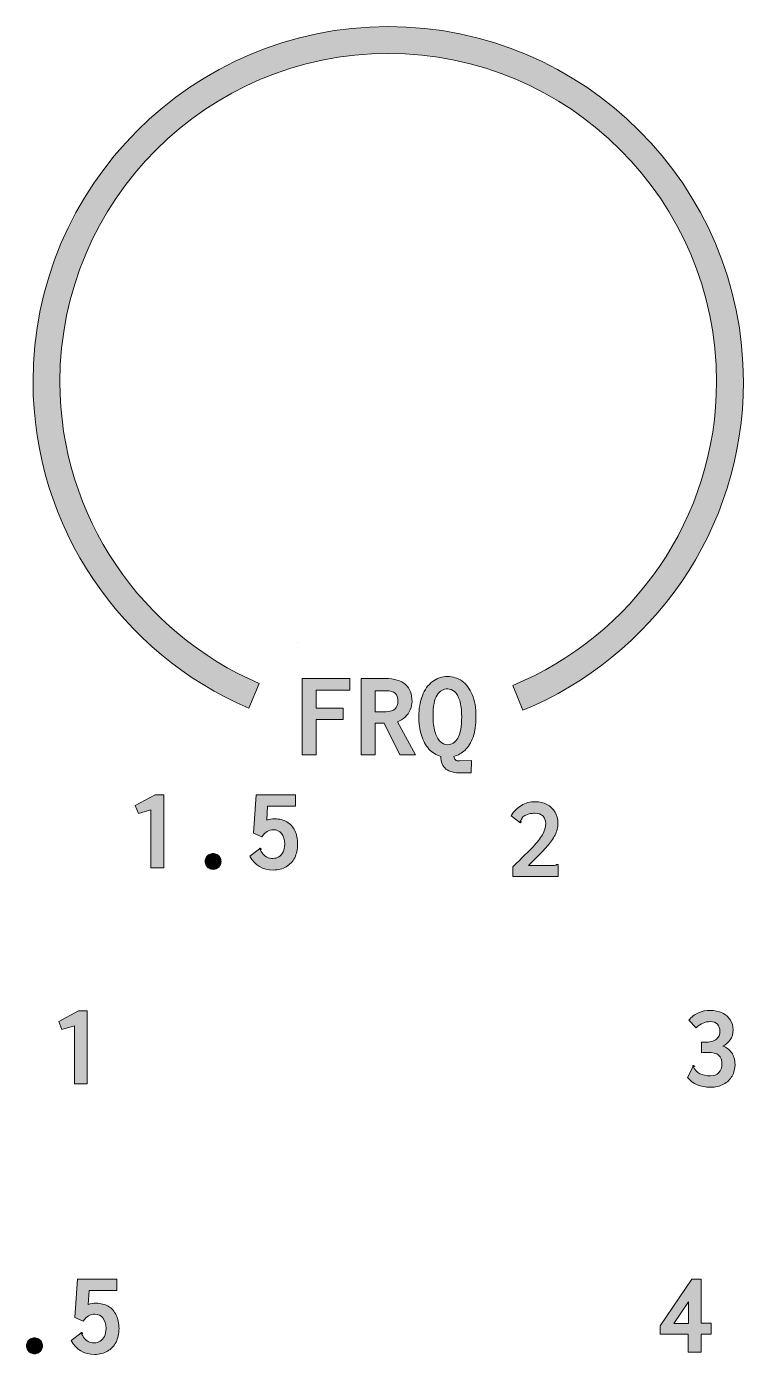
# Model space of a CAD drawing. Header units: inches. Extents: x 210 to 228, y 12 to 123.
# Drawn here: x 210.93 to 228.2, y 91.14 to 123.13 of the extents above; entities that cross this region are included whole.
import ezdxf

# ---------------------------------------------------------------- set-up
doc = ezdxf.new("R2010")
doc.units = ezdxf.units.IN
doc.header["$MEASUREMENT"] = 0
doc.layers.add('prints', color=7, linetype='Continuous')

# ---------------------------------------------------------------- blocks, each defined once
blk = doc.blocks.new('block 11')
at = {"layer": 'prints', "true_color": 0xffffff}
h = blk.add_hatch(color=7, dxfattribs=at)
h.dxf.hatch_style = 2
edge = h.paths.add_edge_path()
edge.add_spline(control_points=[(212.896, 92.3), (212.979, 92.251), (213.042, 92.181), (213.087, 92.089), (213.133, 91.997), (213.155, 91.888), (213.155, 91.761), (213.155, 91.639), (213.131, 91.531), (213.083, 91.437), (213.035, 91.343), (212.968, 91.27), (212.879, 91.218), (212.791, 91.166), (212.688, 91.139), (212.571, 91.139), (212.312, 91.139), (212.123, 91.251), (212.004, 91.473), (212.004, 91.473), (212.239, 91.652), (212.239, 91.652), (212.239, 91.652), (212.241, 91.653), (212.241, 91.653), (212.241, 91.653), (212.243, 91.651), (212.243, 91.651), (212.267, 91.603), (212.293, 91.563), (212.318, 91.53), (212.344, 91.497), (212.377, 91.471), (212.416, 91.45), (212.456, 91.429), (212.503, 91.419), (212.56, 91.419), (212.614, 91.419), (212.662, 91.432), (212.704, 91.458), (212.747, 91.485), (212.78, 91.523), (212.805, 91.575), (212.83, 91.626), (212.842, 91.689), (212.842, 91.764), (212.842, 91.873), (212.817, 91.958), (212.768, 92.019), (212.718, 92.08), (212.652, 92.111), (212.571, 92.111), (212.514, 92.111), (212.465, 92.097), (212.422, 92.07), (212.379, 92.043), (212.336, 92), (212.294, 91.941), (212.294, 91.941), (212.091, 92.028), (212.091, 92.028), (212.091, 92.028), (212.156, 92.951), (212.156, 92.951), (212.156, 92.951), (213.101, 92.951), (213.101, 92.951), (213.101, 92.951), (213.101, 92.683), (213.101, 92.683), (213.101, 92.683), (212.433, 92.683), (212.433, 92.683), (212.433, 92.683), (212.409, 92.342), (212.409, 92.342), (212.478, 92.363), (212.543, 92.373), (212.605, 92.373), (212.716, 92.373), (212.813, 92.348), (212.896, 92.3)], knot_values=[0, 0, 0, 0, 1, 1, 1, 2, 2, 2, 3, 3, 3, 4, 4, 4, 5, 5, 5, 6, 6, 6, 7, 7, 7, 8, 8, 8, 9, 9, 9, 10, 10, 10, 11, 11, 11, 12, 12, 12, 13, 13, 13, 14, 14, 14, 15, 15, 15, 16, 16, 16, 17, 17, 17, 18, 18, 18, 19, 19, 19, 20, 20, 20, 21, 21, 21, 22, 22, 22, 23, 23, 23, 24, 24, 24, 25, 25, 25, 26, 26, 26, 27, 27, 27, 27], degree=3, periodic=1)
edge = h.paths.add_edge_path()
edge.add_spline(control_points=[(212.234, 91.67), (212.234, 91.673), (212.239, 91.669), (212.247, 91.659), (212.247, 91.659), (212.241, 91.653), (212.241, 91.653), (212.237, 91.662), (212.234, 91.667), (212.234, 91.67)], knot_values=[0, 0, 0, 0, 1, 1, 1, 2, 2, 2, 3, 3, 3, 3], degree=3, periodic=1)
edge = h.paths.add_edge_path()
edge.add_spline(control_points=[(212.274, 91.635), (212.272, 91.635), (212.267, 91.639), (212.26, 91.646), (212.253, 91.653), (212.249, 91.657), (212.247, 91.659), (212.247, 91.659), (212.259, 91.667), (212.259, 91.667), (212.259, 91.667), (212.279, 91.641), (212.279, 91.641), (212.279, 91.637), (212.277, 91.635), (212.274, 91.635)], knot_values=[0, 0, 0, 0, 1, 1, 1, 2, 2, 2, 3, 3, 3, 4, 4, 4, 5, 5, 5, 5], degree=3, periodic=1)
h = blk.add_hatch(color=7, dxfattribs=at)
h.dxf.hatch_style = 2
edge = h.paths.add_edge_path()
edge.add_spline(control_points=[(211.024, 91.181), (210.994, 91.198), (210.97, 91.222), (210.954, 91.252), (210.937, 91.282), (210.928, 91.314), (210.928, 91.349), (210.928, 91.383), (210.937, 91.414), (210.954, 91.443), (210.97, 91.472), (210.994, 91.495), (211.024, 91.512), (211.054, 91.529), (211.086, 91.538), (211.121, 91.538), (211.155, 91.538), (211.186, 91.529), (211.215, 91.512), (211.244, 91.495), (211.267, 91.472), (211.284, 91.443), (211.301, 91.414), (211.31, 91.383), (211.31, 91.349), (211.31, 91.314), (211.301, 91.282), (211.284, 91.252), (211.267, 91.222), (211.244, 91.198), (211.215, 91.181), (211.186, 91.164), (211.155, 91.156), (211.121, 91.156), (211.086, 91.156), (211.054, 91.164), (211.024, 91.181)], knot_values=[0, 0, 0, 0, 1, 1, 1, 2, 2, 2, 3, 3, 3, 4, 4, 4, 5, 5, 5, 6, 6, 6, 7, 7, 7, 8, 8, 8, 9, 9, 9, 10, 10, 10, 11, 11, 11, 12, 12, 12, 12], degree=3, periodic=1)
at = {"layer": 'prints', "lineweight": 0}
for points, knots in [([(212.896, 92.3), (212.979, 92.251), (213.042, 92.181), (213.087, 92.089), (213.133, 91.997), (213.155, 91.888), (213.155, 91.761), (213.155, 91.639), (213.131, 91.531), (213.083, 91.437), (213.035, 91.343), (212.968, 91.27), (212.879, 91.218), (212.791, 91.166), (212.688, 91.139), (212.571, 91.139), (212.312, 91.139), (212.123, 91.251), (212.004, 91.473), (212.004, 91.473), (212.239, 91.652), (212.239, 91.652), (212.239, 91.652), (212.241, 91.653), (212.241, 91.653), (212.241, 91.653), (212.243, 91.651), (212.243, 91.651), (212.267, 91.603), (212.293, 91.563), (212.318, 91.53), (212.344, 91.497), (212.377, 91.471), (212.416, 91.45), (212.456, 91.429), (212.503, 91.419), (212.56, 91.419), (212.614, 91.419), (212.662, 91.432), (212.704, 91.458), (212.747, 91.485), (212.78, 91.523), (212.805, 91.575), (212.83, 91.626), (212.842, 91.689), (212.842, 91.764), (212.842, 91.873), (212.817, 91.958), (212.768, 92.019), (212.718, 92.08), (212.652, 92.111), (212.571, 92.111), (212.514, 92.111), (212.465, 92.097), (212.422, 92.07), (212.379, 92.043), (212.336, 92), (212.294, 91.941), (212.294, 91.941), (212.091, 92.028), (212.091, 92.028), (212.091, 92.028), (212.156, 92.951), (212.156, 92.951), (212.156, 92.951), (213.101, 92.951), (213.101, 92.951), (213.101, 92.951), (213.101, 92.683), (213.101, 92.683), (213.101, 92.683), (212.433, 92.683), (212.433, 92.683), (212.433, 92.683), (212.409, 92.342), (212.409, 92.342), (212.478, 92.363), (212.543, 92.373), (212.605, 92.373), (212.716, 92.373), (212.813, 92.348), (212.896, 92.3)], [0, 0, 0, 0, 1, 1, 1, 2, 2, 2, 3, 3, 3, 4, 4, 4, 5, 5, 5, 6, 6, 6, 7, 7, 7, 8, 8, 8, 9, 9, 9, 10, 10, 10, 11, 11, 11, 12, 12, 12, 13, 13, 13, 14, 14, 14, 15, 15, 15, 16, 16, 16, 17, 17, 17, 18, 18, 18, 19, 19, 19, 20, 20, 20, 21, 21, 21, 22, 22, 22, 23, 23, 23, 24, 24, 24, 25, 25, 25, 26, 26, 26, 27, 27, 27, 27]), ([(211.024, 91.181), (210.994, 91.198), (210.97, 91.222), (210.954, 91.252), (210.937, 91.282), (210.928, 91.314), (210.928, 91.349), (210.928, 91.383), (210.937, 91.414), (210.954, 91.443), (210.97, 91.472), (210.994, 91.495), (211.024, 91.512), (211.054, 91.529), (211.086, 91.538), (211.121, 91.538), (211.155, 91.538), (211.186, 91.529), (211.215, 91.512), (211.244, 91.495), (211.267, 91.472), (211.284, 91.443), (211.301, 91.414), (211.31, 91.383), (211.31, 91.349), (211.31, 91.314), (211.301, 91.282), (211.284, 91.252), (211.267, 91.222), (211.244, 91.198), (211.215, 91.181), (211.186, 91.164), (211.155, 91.156), (211.121, 91.156), (211.086, 91.156), (211.054, 91.164), (211.024, 91.181)], [0, 0, 0, 0, 1, 1, 1, 2, 2, 2, 3, 3, 3, 4, 4, 4, 5, 5, 5, 6, 6, 6, 7, 7, 7, 8, 8, 8, 9, 9, 9, 10, 10, 10, 11, 11, 11, 12, 12, 12, 12]), ([(212.234, 91.67), (212.234, 91.673), (212.239, 91.669), (212.247, 91.659), (212.247, 91.659), (212.241, 91.653), (212.241, 91.653), (212.237, 91.662), (212.234, 91.667), (212.234, 91.67)], [0, 0, 0, 0, 1, 1, 1, 2, 2, 2, 3, 3, 3, 3]), ([(212.274, 91.635), (212.272, 91.635), (212.267, 91.639), (212.26, 91.646), (212.253, 91.653), (212.249, 91.657), (212.247, 91.659), (212.247, 91.659), (212.259, 91.667), (212.259, 91.667), (212.259, 91.667), (212.279, 91.641), (212.279, 91.641), (212.279, 91.637), (212.277, 91.635), (212.274, 91.635)], [0, 0, 0, 0, 1, 1, 1, 2, 2, 2, 3, 3, 3, 4, 4, 4, 5, 5, 5, 5])]:
    blk.add_open_spline(points, degree=3, knots=knots, dxfattribs=at)
blk = doc.blocks.new('block 12')
at = {"layer": 'prints', "true_color": 0xffffff}
h = blk.add_hatch(color=7, dxfattribs=at)
h.dxf.hatch_style = 2
h.paths.add_polyline_path([(212.08, 97.661), (212.08, 99.061), (211.778, 98.97), (211.703, 99.163), (212.179, 99.42), (212.39, 99.42), (212.39, 97.661)])
at = {"layer": 'prints', "lineweight": 0}
blk.add_lwpolyline([(212.08, 97.661), (212.08, 99.061), (211.778, 98.97), (211.703, 99.163), (212.179, 99.42), (212.39, 99.42), (212.39, 97.661), (212.08, 97.661)], dxfattribs=at)
blk = doc.blocks.new('block 13')
at = {"layer": 'prints', "true_color": 0xffffff}
h = blk.add_hatch(color=7, dxfattribs=at)
h.dxf.hatch_style = 2
h.paths.add_polyline_path([(213.925, 102.865), (213.925, 104.265), (213.623, 104.174), (213.548, 104.367), (214.024, 104.623), (214.235, 104.623), (214.235, 102.865)])
h = blk.add_hatch(color=7, dxfattribs=at)
h.dxf.hatch_style = 2
edge = h.paths.add_edge_path()
edge.add_spline(control_points=[(217.199, 103.971), (217.282, 103.923), (217.346, 103.852), (217.391, 103.76), (217.436, 103.668), (217.459, 103.559), (217.459, 103.432), (217.459, 103.31), (217.435, 103.202), (217.387, 103.109), (217.339, 103.015), (217.271, 102.942), (217.183, 102.889), (217.095, 102.837), (216.992, 102.811), (216.874, 102.811), (216.615, 102.811), (216.426, 102.922), (216.308, 103.144), (216.308, 103.144), (216.542, 103.324), (216.542, 103.324), (216.542, 103.324), (216.545, 103.325), (216.545, 103.325), (216.545, 103.325), (216.546, 103.322), (216.546, 103.322), (216.571, 103.274), (216.596, 103.234), (216.622, 103.202), (216.648, 103.169), (216.68, 103.142), (216.72, 103.122), (216.76, 103.101), (216.807, 103.091), (216.863, 103.091), (216.917, 103.091), (216.966, 103.104), (217.008, 103.13), (217.05, 103.156), (217.084, 103.195), (217.109, 103.246), (217.133, 103.298), (217.146, 103.361), (217.146, 103.435), (217.146, 103.544), (217.121, 103.63), (217.071, 103.691), (217.022, 103.752), (216.956, 103.782), (216.874, 103.782), (216.818, 103.782), (216.768, 103.769), (216.725, 103.742), (216.682, 103.715), (216.64, 103.672), (216.597, 103.613), (216.597, 103.613), (216.395, 103.7), (216.395, 103.7), (216.395, 103.7), (216.459, 104.623), (216.459, 104.623), (216.459, 104.623), (217.405, 104.623), (217.405, 104.623), (217.405, 104.623), (217.405, 104.354), (217.405, 104.354), (217.405, 104.354), (216.736, 104.354), (216.736, 104.354), (216.736, 104.354), (216.713, 104.014), (216.713, 104.014), (216.782, 104.034), (216.847, 104.044), (216.909, 104.044), (217.02, 104.044), (217.117, 104.02), (217.199, 103.971)], knot_values=[0, 0, 0, 0, 1, 1, 1, 2, 2, 2, 3, 3, 3, 4, 4, 4, 5, 5, 5, 6, 6, 6, 7, 7, 7, 8, 8, 8, 9, 9, 9, 10, 10, 10, 11, 11, 11, 12, 12, 12, 13, 13, 13, 14, 14, 14, 15, 15, 15, 16, 16, 16, 17, 17, 17, 18, 18, 18, 19, 19, 19, 20, 20, 20, 21, 21, 21, 22, 22, 22, 23, 23, 23, 24, 24, 24, 25, 25, 25, 26, 26, 26, 27, 27, 27, 27], degree=3, periodic=1)
edge = h.paths.add_edge_path()
edge.add_spline(control_points=[(216.538, 103.342), (216.538, 103.344), (216.542, 103.34), (216.55, 103.33), (216.55, 103.33), (216.545, 103.325), (216.545, 103.325), (216.54, 103.333), (216.538, 103.339), (216.538, 103.342)], knot_values=[0, 0, 0, 0, 1, 1, 1, 2, 2, 2, 3, 3, 3, 3], degree=3, periodic=1)
edge = h.paths.add_edge_path()
edge.add_spline(control_points=[(216.578, 103.307), (216.575, 103.307), (216.57, 103.31), (216.564, 103.317), (216.557, 103.324), (216.552, 103.329), (216.55, 103.33), (216.55, 103.33), (216.563, 103.339), (216.563, 103.339), (216.563, 103.339), (216.582, 103.313), (216.582, 103.313), (216.582, 103.309), (216.581, 103.307), (216.578, 103.307)], knot_values=[0, 0, 0, 0, 1, 1, 1, 2, 2, 2, 3, 3, 3, 4, 4, 4, 5, 5, 5, 5], degree=3, periodic=1)
h = blk.add_hatch(color=7, dxfattribs=at)
h.dxf.hatch_style = 2
edge = h.paths.add_edge_path()
edge.add_spline(control_points=[(215.327, 102.853), (215.297, 102.87), (215.274, 102.893), (215.257, 102.923), (215.24, 102.953), (215.232, 102.986), (215.232, 103.02), (215.232, 103.055), (215.24, 103.086), (215.257, 103.115), (215.274, 103.144), (215.297, 103.167), (215.327, 103.184), (215.357, 103.201), (215.39, 103.209), (215.425, 103.209), (215.459, 103.209), (215.49, 103.201), (215.519, 103.184), (215.548, 103.167), (215.571, 103.144), (215.588, 103.115), (215.605, 103.086), (215.613, 103.055), (215.613, 103.02), (215.613, 102.986), (215.605, 102.953), (215.588, 102.923), (215.571, 102.893), (215.548, 102.87), (215.519, 102.853), (215.49, 102.836), (215.459, 102.827), (215.425, 102.827), (215.39, 102.827), (215.357, 102.836), (215.327, 102.853)], knot_values=[0, 0, 0, 0, 1, 1, 1, 2, 2, 2, 3, 3, 3, 4, 4, 4, 5, 5, 5, 6, 6, 6, 7, 7, 7, 8, 8, 8, 9, 9, 9, 10, 10, 10, 11, 11, 11, 12, 12, 12, 12], degree=3, periodic=1)
at = {"layer": 'prints', "lineweight": 0}
blk.add_lwpolyline([(213.925, 102.865), (213.925, 104.265), (213.623, 104.174), (213.548, 104.367), (214.024, 104.623), (214.235, 104.623), (214.235, 102.865), (213.925, 102.865)], dxfattribs=at)
for points, knots in [([(217.199, 103.971), (217.282, 103.923), (217.346, 103.852), (217.391, 103.76), (217.436, 103.668), (217.459, 103.559), (217.459, 103.432), (217.459, 103.31), (217.435, 103.202), (217.387, 103.109), (217.339, 103.015), (217.271, 102.942), (217.183, 102.889), (217.095, 102.837), (216.992, 102.811), (216.874, 102.811), (216.615, 102.811), (216.426, 102.922), (216.308, 103.144), (216.308, 103.144), (216.542, 103.324), (216.542, 103.324), (216.542, 103.324), (216.545, 103.325), (216.545, 103.325), (216.545, 103.325), (216.546, 103.322), (216.546, 103.322), (216.571, 103.274), (216.596, 103.234), (216.622, 103.202), (216.648, 103.169), (216.68, 103.142), (216.72, 103.122), (216.76, 103.101), (216.807, 103.091), (216.863, 103.091), (216.917, 103.091), (216.966, 103.104), (217.008, 103.13), (217.05, 103.156), (217.084, 103.195), (217.109, 103.246), (217.133, 103.298), (217.146, 103.361), (217.146, 103.435), (217.146, 103.544), (217.121, 103.63), (217.071, 103.691), (217.022, 103.752), (216.956, 103.782), (216.874, 103.782), (216.818, 103.782), (216.768, 103.769), (216.725, 103.742), (216.682, 103.715), (216.64, 103.672), (216.597, 103.613), (216.597, 103.613), (216.395, 103.7), (216.395, 103.7), (216.395, 103.7), (216.459, 104.623), (216.459, 104.623), (216.459, 104.623), (217.405, 104.623), (217.405, 104.623), (217.405, 104.623), (217.405, 104.354), (217.405, 104.354), (217.405, 104.354), (216.736, 104.354), (216.736, 104.354), (216.736, 104.354), (216.713, 104.014), (216.713, 104.014), (216.782, 104.034), (216.847, 104.044), (216.909, 104.044), (217.02, 104.044), (217.117, 104.02), (217.199, 103.971)], [0, 0, 0, 0, 1, 1, 1, 2, 2, 2, 3, 3, 3, 4, 4, 4, 5, 5, 5, 6, 6, 6, 7, 7, 7, 8, 8, 8, 9, 9, 9, 10, 10, 10, 11, 11, 11, 12, 12, 12, 13, 13, 13, 14, 14, 14, 15, 15, 15, 16, 16, 16, 17, 17, 17, 18, 18, 18, 19, 19, 19, 20, 20, 20, 21, 21, 21, 22, 22, 22, 23, 23, 23, 24, 24, 24, 25, 25, 25, 26, 26, 26, 27, 27, 27, 27]), ([(215.327, 102.853), (215.297, 102.87), (215.274, 102.893), (215.257, 102.923), (215.24, 102.953), (215.232, 102.986), (215.232, 103.02), (215.232, 103.055), (215.24, 103.086), (215.257, 103.115), (215.274, 103.144), (215.297, 103.167), (215.327, 103.184), (215.357, 103.201), (215.39, 103.209), (215.425, 103.209), (215.459, 103.209), (215.49, 103.201), (215.519, 103.184), (215.548, 103.167), (215.571, 103.144), (215.588, 103.115), (215.605, 103.086), (215.613, 103.055), (215.613, 103.02), (215.613, 102.986), (215.605, 102.953), (215.588, 102.923), (215.571, 102.893), (215.548, 102.87), (215.519, 102.853), (215.49, 102.836), (215.459, 102.827), (215.425, 102.827), (215.39, 102.827), (215.357, 102.836), (215.327, 102.853)], [0, 0, 0, 0, 1, 1, 1, 2, 2, 2, 3, 3, 3, 4, 4, 4, 5, 5, 5, 6, 6, 6, 7, 7, 7, 8, 8, 8, 9, 9, 9, 10, 10, 10, 11, 11, 11, 12, 12, 12, 12]), ([(216.538, 103.342), (216.538, 103.344), (216.542, 103.34), (216.55, 103.33), (216.55, 103.33), (216.545, 103.325), (216.545, 103.325), (216.54, 103.333), (216.538, 103.339), (216.538, 103.342)], [0, 0, 0, 0, 1, 1, 1, 2, 2, 2, 3, 3, 3, 3]), ([(216.578, 103.307), (216.575, 103.307), (216.57, 103.31), (216.564, 103.317), (216.557, 103.324), (216.552, 103.329), (216.55, 103.33), (216.55, 103.33), (216.563, 103.339), (216.563, 103.339), (216.563, 103.339), (216.582, 103.313), (216.582, 103.313), (216.582, 103.309), (216.581, 103.307), (216.578, 103.307)], [0, 0, 0, 0, 1, 1, 1, 2, 2, 2, 3, 3, 3, 4, 4, 4, 5, 5, 5, 5])]:
    blk.add_open_spline(points, degree=3, knots=knots, dxfattribs=at)
blk = doc.blocks.new('block 14')
at = {"layer": 'prints', "true_color": 0xffffff}
h = blk.add_hatch(color=7, dxfattribs=at)
h.dxf.hatch_style = 2
edge = h.paths.add_edge_path()
edge.add_spline(control_points=[(222.642, 102.89), (222.869, 103.108), (223.031, 103.268), (223.13, 103.372), (223.229, 103.476), (223.304, 103.573), (223.356, 103.662), (223.408, 103.752), (223.434, 103.843), (223.434, 103.937), (223.434, 104.012), (223.411, 104.07), (223.364, 104.114), (223.317, 104.158), (223.254, 104.18), (223.175, 104.18), (223.127, 104.18), (223.082, 104.174), (223.039, 104.163), (222.996, 104.152), (222.959, 104.139), (222.93, 104.123), (222.9, 104.108), (222.882, 104.093), (222.875, 104.079), (222.838, 104.013), (222.819, 103.977), (222.819, 103.97), (222.819, 103.969), (222.82, 103.969), (222.821, 103.969), (222.823, 103.97), (222.825, 103.972), (222.829, 103.974), (222.833, 103.977), (222.836, 103.979), (222.839, 103.98), (222.843, 103.981), (222.845, 103.979), (222.846, 103.974), (222.846, 103.974), (222.83, 103.947), (222.83, 103.947), (222.83, 103.947), (222.808, 103.959), (222.808, 103.959), (222.808, 103.959), (222.599, 104.118), (222.599, 104.118), (222.667, 104.227), (222.75, 104.311), (222.849, 104.369), (222.948, 104.427), (223.058, 104.457), (223.181, 104.457), (223.285, 104.457), (223.379, 104.435), (223.463, 104.391), (223.547, 104.347), (223.612, 104.287), (223.659, 104.209), (223.707, 104.13), (223.73, 104.041), (223.73, 103.94), (223.73, 103.84), (223.707, 103.744), (223.659, 103.652), (223.612, 103.56), (223.55, 103.471), (223.473, 103.385), (223.397, 103.298), (223.284, 103.181), (223.135, 103.032), (223.135, 103.032), (223.022, 102.92), (223.022, 102.92), (223.022, 102.92), (223.597, 102.92), (223.597, 102.92), (223.627, 102.92), (223.649, 102.922), (223.664, 102.925), (223.678, 102.928), (223.69, 102.935), (223.701, 102.945), (223.701, 102.945), (223.733, 102.945), (223.733, 102.945), (223.733, 102.945), (223.733, 102.658), (223.733, 102.658), (223.733, 102.658), (222.642, 102.658), (222.642, 102.658), (222.642, 102.658), (222.642, 102.89), (222.642, 102.89)], knot_values=[0, 0, 0, 0, 1, 1, 1, 2, 2, 2, 3, 3, 3, 4, 4, 4, 5, 5, 5, 6, 6, 6, 7, 7, 7, 8, 8, 8, 9, 9, 9, 10, 10, 10, 11, 11, 11, 12, 12, 12, 13, 13, 13, 14, 14, 14, 15, 15, 15, 16, 16, 16, 17, 17, 17, 18, 18, 18, 19, 19, 19, 20, 20, 20, 21, 21, 21, 22, 22, 22, 23, 23, 23, 24, 24, 24, 25, 25, 25, 26, 26, 26, 27, 27, 27, 28, 28, 28, 29, 29, 29, 30, 30, 30, 31, 31, 31, 32, 32, 32, 32], degree=3, periodic=1)
at = {"layer": 'prints', "lineweight": 0}
blk.add_open_spline([(222.642, 102.89), (222.869, 103.108), (223.031, 103.268), (223.13, 103.372), (223.229, 103.476), (223.304, 103.573), (223.356, 103.662), (223.408, 103.752), (223.434, 103.843), (223.434, 103.937), (223.434, 104.012), (223.411, 104.07), (223.364, 104.114), (223.317, 104.158), (223.254, 104.18), (223.175, 104.18), (223.127, 104.18), (223.082, 104.174), (223.039, 104.163), (222.996, 104.152), (222.959, 104.139), (222.93, 104.123), (222.9, 104.108), (222.882, 104.093), (222.875, 104.079), (222.838, 104.013), (222.819, 103.977), (222.819, 103.97), (222.819, 103.969), (222.82, 103.969), (222.821, 103.969), (222.823, 103.97), (222.825, 103.972), (222.829, 103.974), (222.833, 103.977), (222.836, 103.979), (222.839, 103.98), (222.843, 103.981), (222.845, 103.979), (222.846, 103.974), (222.846, 103.974), (222.83, 103.947), (222.83, 103.947), (222.83, 103.947), (222.808, 103.959), (222.808, 103.959), (222.808, 103.959), (222.599, 104.118), (222.599, 104.118), (222.667, 104.227), (222.75, 104.311), (222.849, 104.369), (222.948, 104.427), (223.058, 104.457), (223.181, 104.457), (223.285, 104.457), (223.379, 104.435), (223.463, 104.391), (223.547, 104.347), (223.612, 104.287), (223.659, 104.209), (223.707, 104.13), (223.73, 104.041), (223.73, 103.94), (223.73, 103.84), (223.707, 103.744), (223.659, 103.652), (223.612, 103.56), (223.55, 103.471), (223.473, 103.385), (223.397, 103.298), (223.284, 103.181), (223.135, 103.032), (223.135, 103.032), (223.022, 102.92), (223.022, 102.92), (223.022, 102.92), (223.597, 102.92), (223.597, 102.92), (223.627, 102.92), (223.649, 102.922), (223.664, 102.925), (223.678, 102.928), (223.69, 102.935), (223.701, 102.945), (223.701, 102.945), (223.733, 102.945), (223.733, 102.945), (223.733, 102.945), (223.733, 102.658), (223.733, 102.658), (223.733, 102.658), (222.642, 102.658), (222.642, 102.658), (222.642, 102.658), (222.642, 102.89), (222.642, 102.89)], degree=3, knots=[0, 0, 0, 0, 1, 1, 1, 2, 2, 2, 3, 3, 3, 4, 4, 4, 5, 5, 5, 6, 6, 6, 7, 7, 7, 8, 8, 8, 9, 9, 9, 10, 10, 10, 11, 11, 11, 12, 12, 12, 13, 13, 13, 14, 14, 14, 15, 15, 15, 16, 16, 16, 17, 17, 17, 18, 18, 18, 19, 19, 19, 20, 20, 20, 21, 21, 21, 22, 22, 22, 23, 23, 23, 24, 24, 24, 25, 25, 25, 26, 26, 26, 27, 27, 27, 28, 28, 28, 29, 29, 29, 30, 30, 30, 31, 31, 31, 32, 32, 32, 32], dxfattribs=at)
blk = doc.blocks.new('block 15')
at = {"layer": 'prints', "true_color": 0xffffff}
h = blk.add_hatch(color=7, dxfattribs=at)
h.dxf.hatch_style = 2
edge = h.paths.add_edge_path()
edge.add_spline(control_points=[(227.911, 98.413), (227.967, 98.339), (227.995, 98.242), (227.995, 98.125), (227.995, 98.023), (227.971, 97.93), (227.924, 97.847), (227.877, 97.764), (227.809, 97.698), (227.719, 97.65), (227.63, 97.602), (227.525, 97.578), (227.402, 97.578), (227.162, 97.578), (226.978, 97.656), (226.853, 97.815), (226.853, 97.815), (226.984, 98.078), (226.984, 98.078), (226.984, 98.078), (226.985, 98.079), (226.985, 98.079), (226.985, 98.079), (226.986, 98.076), (226.986, 98.076), (227.028, 97.996), (227.082, 97.939), (227.148, 97.904), (227.215, 97.869), (227.301, 97.852), (227.405, 97.852), (227.492, 97.852), (227.559, 97.878), (227.607, 97.93), (227.655, 97.982), (227.679, 98.051), (227.679, 98.137), (227.679, 98.232), (227.653, 98.302), (227.6, 98.349), (227.548, 98.395), (227.458, 98.418), (227.332, 98.418), (227.288, 98.418), (227.239, 98.415), (227.185, 98.41), (227.185, 98.41), (227.185, 98.665), (227.185, 98.665), (227.199, 98.664), (227.218, 98.663), (227.244, 98.663), (227.389, 98.663), (227.49, 98.687), (227.546, 98.734), (227.603, 98.781), (227.631, 98.846), (227.631, 98.929), (227.631, 98.997), (227.611, 99.052), (227.571, 99.095), (227.531, 99.137), (227.475, 99.158), (227.402, 99.158), (227.339, 99.158), (227.281, 99.147), (227.227, 99.125), (227.173, 99.103), (227.117, 99.065), (227.058, 99.011), (227.058, 99.011), (226.88, 99.193), (226.88, 99.193), (226.947, 99.272), (227.025, 99.332), (227.114, 99.371), (227.204, 99.41), (227.299, 99.43), (227.4, 99.43), (227.507, 99.43), (227.603, 99.409), (227.686, 99.368), (227.769, 99.327), (227.833, 99.271), (227.88, 99.2), (227.926, 99.129), (227.95, 99.049), (227.95, 98.961), (227.95, 98.866), (227.925, 98.785), (227.877, 98.716), (227.829, 98.648), (227.771, 98.599), (227.704, 98.568), (227.786, 98.54), (227.855, 98.488), (227.911, 98.413)], knot_values=[0, 0, 0, 0, 1, 1, 1, 2, 2, 2, 3, 3, 3, 4, 4, 4, 5, 5, 5, 6, 6, 6, 7, 7, 7, 8, 8, 8, 9, 9, 9, 10, 10, 10, 11, 11, 11, 12, 12, 12, 13, 13, 13, 14, 14, 14, 15, 15, 15, 16, 16, 16, 17, 17, 17, 18, 18, 18, 19, 19, 19, 20, 20, 20, 21, 21, 21, 22, 22, 22, 23, 23, 23, 24, 24, 24, 25, 25, 25, 26, 26, 26, 27, 27, 27, 28, 28, 28, 29, 29, 29, 30, 30, 30, 31, 31, 31, 32, 32, 32, 32], degree=3, periodic=1)
edge = h.paths.add_edge_path()
edge.add_spline(control_points=[(226.979, 98.097), (226.979, 98.099), (226.98, 98.1), (226.982, 98.1), (226.984, 98.1), (226.988, 98.098), (226.993, 98.096), (226.993, 98.096), (226.985, 98.079), (226.985, 98.079), (226.981, 98.086), (226.979, 98.093), (226.979, 98.097)], knot_values=[0, 0, 0, 0, 1, 1, 1, 2, 2, 2, 3, 3, 3, 4, 4, 4, 4], degree=3, periodic=1)
edge = h.paths.add_edge_path()
edge.add_spline(control_points=[(227.025, 98.082), (227.025, 98.081), (227.025, 98.08), (227.024, 98.08), (227.021, 98.08), (227.016, 98.083), (227.009, 98.087), (227.002, 98.091), (226.997, 98.094), (226.993, 98.096), (226.993, 98.096), (226.995, 98.1), (226.995, 98.1), (226.995, 98.1), (227.024, 98.086), (227.024, 98.086), (227.024, 98.086), (227.025, 98.082), (227.025, 98.082)], knot_values=[0, 0, 0, 0, 1, 1, 1, 2, 2, 2, 3, 3, 3, 4, 4, 4, 5, 5, 5, 6, 6, 6, 6], degree=3, periodic=1)
at = {"layer": 'prints', "lineweight": 0}
for points, knots in [([(227.911, 98.413), (227.967, 98.339), (227.995, 98.242), (227.995, 98.125), (227.995, 98.023), (227.971, 97.93), (227.924, 97.847), (227.877, 97.764), (227.809, 97.698), (227.719, 97.65), (227.63, 97.602), (227.525, 97.578), (227.402, 97.578), (227.162, 97.578), (226.978, 97.656), (226.853, 97.815), (226.853, 97.815), (226.984, 98.078), (226.984, 98.078), (226.984, 98.078), (226.985, 98.079), (226.985, 98.079), (226.985, 98.079), (226.986, 98.076), (226.986, 98.076), (227.028, 97.996), (227.082, 97.939), (227.148, 97.904), (227.215, 97.869), (227.301, 97.852), (227.405, 97.852), (227.492, 97.852), (227.559, 97.878), (227.607, 97.93), (227.655, 97.982), (227.679, 98.051), (227.679, 98.137), (227.679, 98.232), (227.653, 98.302), (227.6, 98.349), (227.548, 98.395), (227.458, 98.418), (227.332, 98.418), (227.288, 98.418), (227.239, 98.415), (227.185, 98.41), (227.185, 98.41), (227.185, 98.665), (227.185, 98.665), (227.199, 98.664), (227.218, 98.663), (227.244, 98.663), (227.389, 98.663), (227.49, 98.687), (227.546, 98.734), (227.603, 98.781), (227.631, 98.846), (227.631, 98.929), (227.631, 98.997), (227.611, 99.052), (227.571, 99.095), (227.531, 99.137), (227.475, 99.158), (227.402, 99.158), (227.339, 99.158), (227.281, 99.147), (227.227, 99.125), (227.173, 99.103), (227.117, 99.065), (227.058, 99.011), (227.058, 99.011), (226.88, 99.193), (226.88, 99.193), (226.947, 99.272), (227.025, 99.332), (227.114, 99.371), (227.204, 99.41), (227.299, 99.43), (227.4, 99.43), (227.507, 99.43), (227.603, 99.409), (227.686, 99.368), (227.769, 99.327), (227.833, 99.271), (227.88, 99.2), (227.926, 99.129), (227.95, 99.049), (227.95, 98.961), (227.95, 98.866), (227.925, 98.785), (227.877, 98.716), (227.829, 98.648), (227.771, 98.599), (227.704, 98.568), (227.786, 98.54), (227.855, 98.488), (227.911, 98.413)], [0, 0, 0, 0, 1, 1, 1, 2, 2, 2, 3, 3, 3, 4, 4, 4, 5, 5, 5, 6, 6, 6, 7, 7, 7, 8, 8, 8, 9, 9, 9, 10, 10, 10, 11, 11, 11, 12, 12, 12, 13, 13, 13, 14, 14, 14, 15, 15, 15, 16, 16, 16, 17, 17, 17, 18, 18, 18, 19, 19, 19, 20, 20, 20, 21, 21, 21, 22, 22, 22, 23, 23, 23, 24, 24, 24, 25, 25, 25, 26, 26, 26, 27, 27, 27, 28, 28, 28, 29, 29, 29, 30, 30, 30, 31, 31, 31, 32, 32, 32, 32]), ([(226.979, 98.097), (226.979, 98.099), (226.98, 98.1), (226.982, 98.1), (226.984, 98.1), (226.988, 98.098), (226.993, 98.096), (226.993, 98.096), (226.985, 98.079), (226.985, 98.079), (226.981, 98.086), (226.979, 98.093), (226.979, 98.097)], [0, 0, 0, 0, 1, 1, 1, 2, 2, 2, 3, 3, 3, 4, 4, 4, 4]), ([(227.025, 98.082), (227.025, 98.081), (227.025, 98.08), (227.024, 98.08), (227.021, 98.08), (227.016, 98.083), (227.009, 98.087), (227.002, 98.091), (226.997, 98.094), (226.993, 98.096), (226.993, 98.096), (226.995, 98.1), (226.995, 98.1), (226.995, 98.1), (227.024, 98.086), (227.024, 98.086), (227.024, 98.086), (227.025, 98.082), (227.025, 98.082)], [0, 0, 0, 0, 1, 1, 1, 2, 2, 2, 3, 3, 3, 4, 4, 4, 5, 5, 5, 6, 6, 6, 6])]:
    blk.add_open_spline(points, degree=3, knots=knots, dxfattribs=at)
blk = doc.blocks.new('block 16')
at = {"layer": 'prints', "true_color": 0xffffff}
h = blk.add_hatch(color=7, dxfattribs=at)
h.dxf.hatch_style = 2
h.paths.add_polyline_path([(227.183, 91.89), (227.183, 92.951), (226.956, 92.951), (226.194, 91.826), (226.194, 91.627), (226.865, 91.627), (226.865, 91.193), (227.183, 91.193), (227.183, 91.624), (227.417, 91.624), (227.417, 91.89)])
h.paths.add_polyline_path([(226.876, 91.882), (226.52, 91.882), (226.876, 92.407)])
at = {"layer": 'prints', "lineweight": 0}
for points in [[(227.183, 91.89), (227.183, 92.951), (226.956, 92.951), (226.194, 91.826), (226.194, 91.627), (226.865, 91.627), (226.865, 91.193), (227.183, 91.193), (227.183, 91.624), (227.417, 91.624), (227.417, 91.89), (227.183, 91.89)], [(226.876, 91.882), (226.52, 91.882), (226.876, 92.407), (226.876, 91.882)]]:
    blk.add_lwpolyline(points, dxfattribs=at)
blk = doc.blocks.new('block 10')
at = {"layer": 'prints'}
for name in ['block 13', 'block 14', 'block 12', 'block 15', 'block 11', 'block 16']:
    blk.add_blockref(name, (0, 0), dxfattribs=at)
blk = doc.blocks.new('block 20')
at = {"layer": 'prints', "true_color": 0xffffff}
h = blk.add_hatch(color=7, dxfattribs=at)
h.dxf.hatch_style = 2
h.paths.add_polyline_path([(217.571, 105.583), (217.571, 107.426), (218.716, 107.426), (218.716, 107.144), (217.903, 107.144), (217.903, 106.712), (218.558, 106.712), (218.558, 106.435), (217.903, 106.435), (217.903, 105.583)])
h = blk.add_hatch(color=7, dxfattribs=at)
h.dxf.hatch_style = 2
edge = h.paths.add_edge_path()
edge.add_spline(control_points=[(218.987, 107.426), (218.987, 107.426), (219.571, 107.426), (219.571, 107.426), (219.791, 107.426), (219.954, 107.377), (220.058, 107.281), (220.162, 107.184), (220.215, 107.049), (220.215, 106.875), (220.215, 106.808), (220.2, 106.741), (220.171, 106.673), (220.141, 106.606), (220.1, 106.546), (220.046, 106.495), (219.993, 106.443), (219.932, 106.407), (219.862, 106.385), (219.862, 106.385), (220.294, 105.583), (220.294, 105.583), (220.294, 105.583), (219.922, 105.583), (219.922, 105.583), (219.922, 105.583), (219.54, 106.346), (219.54, 106.346), (219.54, 106.346), (219.325, 106.346), (219.325, 106.346), (219.325, 106.346), (219.325, 105.583), (219.325, 105.583), (219.325, 105.583), (218.987, 105.583), (218.987, 105.583), (218.987, 105.583), (218.987, 107.426), (218.987, 107.426)], knot_values=[0, 0, 0, 0, 1, 1, 1, 2, 2, 2, 3, 3, 3, 4, 4, 4, 5, 5, 5, 6, 6, 6, 7, 7, 7, 8, 8, 8, 9, 9, 9, 10, 10, 10, 11, 11, 11, 12, 12, 12, 13, 13, 13, 13], degree=3, periodic=1)
edge = h.paths.add_edge_path()
edge.add_spline(control_points=[(219.591, 106.627), (219.686, 106.627), (219.757, 106.649), (219.805, 106.694), (219.852, 106.738), (219.875, 106.798), (219.875, 106.875), (219.875, 106.962), (219.852, 107.027), (219.807, 107.069), (219.761, 107.111), (219.689, 107.133), (219.591, 107.133), (219.591, 107.133), (219.325, 107.133), (219.325, 107.133), (219.325, 107.133), (219.325, 106.627), (219.325, 106.627), (219.325, 106.627), (219.591, 106.627), (219.591, 106.627)], knot_values=[0, 0, 0, 0, 1, 1, 1, 2, 2, 2, 3, 3, 3, 4, 4, 4, 5, 5, 5, 6, 6, 6, 7, 7, 7, 7], degree=3, periodic=1)
h = blk.add_hatch(color=7, dxfattribs=at)
h.dxf.hatch_style = 2
edge = h.paths.add_edge_path()
edge.add_spline(control_points=[(221.684, 106.016), (221.732, 106.15), (221.755, 106.313), (221.755, 106.506), (221.755, 106.716), (221.725, 106.893), (221.664, 107.039), (221.603, 107.184), (221.521, 107.293), (221.418, 107.365), (221.315, 107.437), (221.2, 107.473), (221.072, 107.473), (220.933, 107.473), (220.811, 107.433), (220.706, 107.352), (220.601, 107.271), (220.52, 107.158), (220.463, 107.012), (220.406, 106.866), (220.378, 106.698), (220.378, 106.509), (220.378, 106.344), (220.399, 106.195), (220.44, 106.06), (220.481, 105.926), (220.542, 105.815), (220.621, 105.727), (220.701, 105.639), (220.796, 105.58), (220.906, 105.55), (220.911, 105.409), (220.953, 105.308), (221.031, 105.245), (221.11, 105.183), (221.233, 105.151), (221.4, 105.151), (221.4, 105.151), (221.637, 105.151), (221.637, 105.151), (221.637, 105.151), (221.646, 105.45), (221.646, 105.45), (221.646, 105.45), (221.354, 105.439), (221.354, 105.439), (221.314, 105.438), (221.283, 105.447), (221.261, 105.467), (221.239, 105.487), (221.227, 105.514), (221.224, 105.55), (221.324, 105.576), (221.414, 105.626), (221.493, 105.701), (221.573, 105.777), (221.636, 105.881), (221.684, 106.016)], knot_values=[0, 0, 0, 0, 1, 1, 1, 2, 2, 2, 3, 3, 3, 4, 4, 4, 5, 5, 5, 6, 6, 6, 7, 7, 7, 8, 8, 8, 9, 9, 9, 10, 10, 10, 11, 11, 11, 12, 12, 12, 13, 13, 13, 14, 14, 14, 15, 15, 15, 16, 16, 16, 17, 17, 17, 18, 18, 18, 19, 19, 19, 19], degree=3, periodic=1)
edge = h.paths.add_edge_path()
edge.add_spline(control_points=[(221.316, 105.991), (221.253, 105.885), (221.172, 105.831), (221.072, 105.831), (221.003, 105.831), (220.942, 105.858), (220.889, 105.912), (220.836, 105.965), (220.795, 106.044), (220.765, 106.148), (220.735, 106.253), (220.72, 106.379), (220.72, 106.526), (220.72, 106.758), (220.753, 106.925), (220.818, 107.026), (220.884, 107.127), (220.969, 107.177), (221.075, 107.177), (221.132, 107.177), (221.186, 107.155), (221.237, 107.11), (221.288, 107.065), (221.33, 106.993), (221.362, 106.894), (221.394, 106.794), (221.41, 106.667), (221.41, 106.512), (221.41, 106.271), (221.379, 106.097), (221.316, 105.991)], knot_values=[0, 0, 0, 0, 1, 1, 1, 2, 2, 2, 3, 3, 3, 4, 4, 4, 5, 5, 5, 6, 6, 6, 7, 7, 7, 8, 8, 8, 9, 9, 9, 10, 10, 10, 10], degree=3, periodic=1)
at = {"layer": 'prints', "lineweight": 0}
blk.add_lwpolyline([(217.571, 105.583), (217.571, 107.426), (218.716, 107.426), (218.716, 107.144), (217.903, 107.144), (217.903, 106.712), (218.558, 106.712), (218.558, 106.435), (217.903, 106.435), (217.903, 105.583), (217.571, 105.583)], dxfattribs=at)
for points, knots in [([(218.987, 107.426), (218.987, 107.426), (219.571, 107.426), (219.571, 107.426), (219.791, 107.426), (219.954, 107.377), (220.058, 107.281), (220.162, 107.184), (220.215, 107.049), (220.215, 106.875), (220.215, 106.808), (220.2, 106.741), (220.171, 106.673), (220.141, 106.606), (220.1, 106.546), (220.046, 106.495), (219.993, 106.443), (219.932, 106.407), (219.862, 106.385), (219.862, 106.385), (220.294, 105.583), (220.294, 105.583), (220.294, 105.583), (219.922, 105.583), (219.922, 105.583), (219.922, 105.583), (219.54, 106.346), (219.54, 106.346), (219.54, 106.346), (219.325, 106.346), (219.325, 106.346), (219.325, 106.346), (219.325, 105.583), (219.325, 105.583), (219.325, 105.583), (218.987, 105.583), (218.987, 105.583), (218.987, 105.583), (218.987, 107.426), (218.987, 107.426)], [0, 0, 0, 0, 1, 1, 1, 2, 2, 2, 3, 3, 3, 4, 4, 4, 5, 5, 5, 6, 6, 6, 7, 7, 7, 8, 8, 8, 9, 9, 9, 10, 10, 10, 11, 11, 11, 12, 12, 12, 13, 13, 13, 13]), ([(221.684, 106.016), (221.732, 106.15), (221.755, 106.313), (221.755, 106.506), (221.755, 106.716), (221.725, 106.893), (221.664, 107.039), (221.603, 107.184), (221.521, 107.293), (221.418, 107.365), (221.315, 107.437), (221.2, 107.473), (221.072, 107.473), (220.933, 107.473), (220.811, 107.433), (220.706, 107.352), (220.601, 107.271), (220.52, 107.158), (220.463, 107.012), (220.406, 106.866), (220.378, 106.698), (220.378, 106.509), (220.378, 106.344), (220.399, 106.195), (220.44, 106.06), (220.481, 105.926), (220.542, 105.815), (220.621, 105.727), (220.701, 105.639), (220.796, 105.58), (220.906, 105.55), (220.911, 105.409), (220.953, 105.308), (221.031, 105.245), (221.11, 105.183), (221.233, 105.151), (221.4, 105.151), (221.4, 105.151), (221.637, 105.151), (221.637, 105.151), (221.637, 105.151), (221.646, 105.45), (221.646, 105.45), (221.646, 105.45), (221.354, 105.439), (221.354, 105.439), (221.314, 105.438), (221.283, 105.447), (221.261, 105.467), (221.239, 105.487), (221.227, 105.514), (221.224, 105.55), (221.324, 105.576), (221.414, 105.626), (221.493, 105.701), (221.573, 105.777), (221.636, 105.881), (221.684, 106.016)], [0, 0, 0, 0, 1, 1, 1, 2, 2, 2, 3, 3, 3, 4, 4, 4, 5, 5, 5, 6, 6, 6, 7, 7, 7, 8, 8, 8, 9, 9, 9, 10, 10, 10, 11, 11, 11, 12, 12, 12, 13, 13, 13, 14, 14, 14, 15, 15, 15, 16, 16, 16, 17, 17, 17, 18, 18, 18, 19, 19, 19, 19]), ([(219.591, 106.627), (219.686, 106.627), (219.757, 106.649), (219.805, 106.694), (219.852, 106.738), (219.875, 106.798), (219.875, 106.875), (219.875, 106.962), (219.852, 107.027), (219.807, 107.069), (219.761, 107.111), (219.689, 107.133), (219.591, 107.133), (219.591, 107.133), (219.325, 107.133), (219.325, 107.133), (219.325, 107.133), (219.325, 106.627), (219.325, 106.627), (219.325, 106.627), (219.591, 106.627), (219.591, 106.627)], [0, 0, 0, 0, 1, 1, 1, 2, 2, 2, 3, 3, 3, 4, 4, 4, 5, 5, 5, 6, 6, 6, 7, 7, 7, 7]), ([(221.316, 105.991), (221.253, 105.885), (221.172, 105.831), (221.072, 105.831), (221.003, 105.831), (220.942, 105.858), (220.889, 105.912), (220.836, 105.965), (220.795, 106.044), (220.765, 106.148), (220.735, 106.253), (220.72, 106.379), (220.72, 106.526), (220.72, 106.758), (220.753, 106.925), (220.818, 107.026), (220.884, 107.127), (220.969, 107.177), (221.075, 107.177), (221.132, 107.177), (221.186, 107.155), (221.237, 107.11), (221.288, 107.065), (221.33, 106.993), (221.362, 106.894), (221.394, 106.794), (221.41, 106.667), (221.41, 106.512), (221.41, 106.271), (221.379, 106.097), (221.316, 105.991)], [0, 0, 0, 0, 1, 1, 1, 2, 2, 2, 3, 3, 3, 4, 4, 4, 5, 5, 5, 6, 6, 6, 7, 7, 7, 8, 8, 8, 9, 9, 9, 10, 10, 10, 10])]:
    blk.add_open_spline(points, degree=3, knots=knots, dxfattribs=at)

msp = doc.modelspace()

# ---------------------------------------------------------------- hatches: boundary and pattern name
at = {"layer": 'prints', "true_color": 0xffffff}
h = msp.add_hatch(color=7, dxfattribs=at)
h.dxf.hatch_style = 2
edge = h.paths.add_edge_path()
edge.add_spline(control_points=[(219.641, 123.135), (214.922, 123.135), (211.084, 119.296), (211.084, 114.578), (211.084, 111.052), (213.228, 108.018), (216.28, 106.709), (216.28, 106.709), (216.534, 107.305), (216.534, 107.305), (213.713, 108.515), (211.731, 111.319), (211.731, 114.578), (211.731, 118.939), (215.28, 122.487), (219.641, 122.487), (224.002, 122.487), (227.55, 118.939), (227.55, 114.578), (227.55, 111.278), (225.518, 108.446), (222.641, 107.261), (222.641, 107.261), (222.887, 106.662), (222.887, 106.662), (226, 107.943), (228.198, 111.008), (228.198, 114.578), (228.198, 119.296), (224.359, 123.135), (219.641, 123.135)], knot_values=[0, 0, 0, 0, 1, 1, 1, 2, 2, 2, 3, 3, 3, 4, 4, 4, 5, 5, 5, 6, 6, 6, 7, 7, 7, 8, 8, 8, 9, 9, 9, 10, 10, 10, 10], degree=3, periodic=1)

# ---------------------------------------------------------------- linework, layer by layer
at = {"layer": 'prints', "lineweight": 0}
msp.add_lwpolyline([(217.459, 108.303), (217.459, 108.303)], dxfattribs=at)
msp.add_open_spline([(219.641, 123.135), (214.922, 123.135), (211.084, 119.296), (211.084, 114.578), (211.084, 111.052), (213.228, 108.018), (216.28, 106.709), (216.28, 106.709), (216.534, 107.305), (216.534, 107.305), (213.713, 108.515), (211.731, 111.319), (211.731, 114.578), (211.731, 118.939), (215.28, 122.487), (219.641, 122.487), (224.002, 122.487), (227.55, 118.939), (227.55, 114.578), (227.55, 111.278), (225.518, 108.446), (222.641, 107.261), (222.641, 107.261), (222.887, 106.662), (222.887, 106.662), (226, 107.943), (228.198, 111.008), (228.198, 114.578), (228.198, 119.296), (224.359, 123.135), (219.641, 123.135)], degree=3, knots=[0, 0, 0, 0, 1, 1, 1, 2, 2, 2, 3, 3, 3, 4, 4, 4, 5, 5, 5, 6, 6, 6, 7, 7, 7, 8, 8, 8, 9, 9, 9, 10, 10, 10, 10], dxfattribs=at)

# ---------------------------------------------------------------- block references
at = {"layer": 'prints'}
for name in ['block 20', 'block 10']:
    msp.add_blockref(name, (0, 0), dxfattribs=at)

doc.saveas('drawing.dxf')
